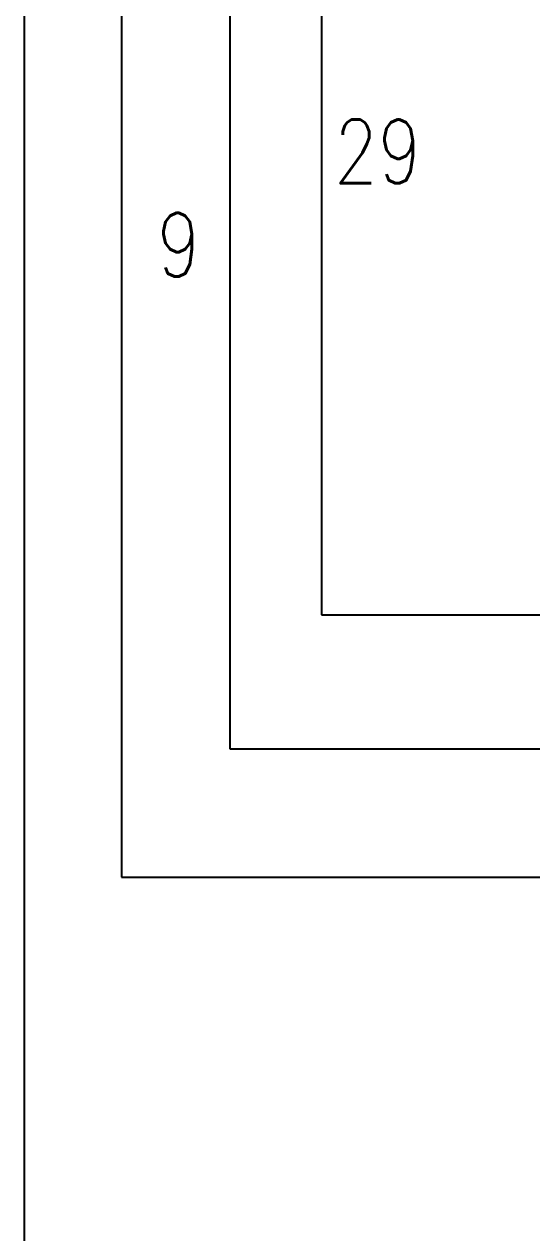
# Model space of a CAD drawing. Header units: inches. Extents: x 15 to 148, y 10 to 111.
# Drawn here: x 126.91 to 128.403, y 101.461 to 105.016 of the extents above; entities that cross this region are included whole.
import ezdxf
from ezdxf.enums import TextEntityAlignment as Align

# ---------------------------------------------------------------- set-up
doc = ezdxf.new("R2010")
doc.units = ezdxf.units.IN
doc.header["$MEASUREMENT"] = 0
doc.layers.add('BLK_12AWG', color=7, linetype='Continuous')
doc.layers.add('WIRENO', color=5, linetype='Continuous', true_color=0x0000ff)
doc.styles.add('WD', font='romans.shx')

# ---------------------------------------------------------------- blocks, each defined once
blk = doc.blocks.new('WD_WNH')
at = {"linetype": 'Continuous', "style": 'WD', "width": 0.8}
blk.add_attdef('WIRENO', text='', height=0.125, dxfattribs=at).set_placement((0, 0.0625), align=Align.CENTER)
at = {"style": 'WD', "flags": 1}
for tag, p in [('W01USER', (0, 0.0781)), ('W02USER', (0, 0.0703)), ('W03USER', (0, 0.0625)), ('W04USER', (0, 0.0547)), ('W05USER', (0, 0.0469)), ('W06USER', (0, 0.0391)), ('W07USER', (0, 0.0312)), ('W08USER', (0, 0.0234)), ('W09USER', (0, 0.0156)), ('W10USER', (0, 0.0078))]:
    blk.add_attdef(tag, text='', height=0.005, dxfattribs=at).set_placement(p, align=Align.CENTER)

msp = doc.modelspace()

# ---------------------------------------------------------------- linework, layer by layer
at = {"color": 7, "linetype": 'Continuous'}
msp.add_line((126.9102, 110.7588), (126.9102, 94.5738), dxfattribs=at)
at = {"layer": 'BLK_12AWG'}
for p, q in [((127.1963, 107.2306), (127.1963, 102.5067)), ((127.5156, 106.3171), (127.5156, 102.8845)), ((127.7844, 106.1097), (127.7844, 103.2791)), ((127.7844, 103.2791), (128.9773, 103.2791)), ((127.5156, 102.8845), (128.9773, 102.8845)), ((127.1963, 102.5067), (128.9773, 102.5067))]:
    msp.add_line(p, q, dxfattribs=at)

# ---------------------------------------------------------------- block references
at = {"layer": 'WIRENO'}
ref = msp.add_blockref('WD_WNH', (127.5753, 104.4546), dxfattribs=dict(at, xscale=1.5, yscale=1.5, zscale=1.5))
ref.add_attrib('WIRENO', '29', dxfattribs={"linetype": 'Continuous', "height": 0.1875, "style": 'WD', "width": 0.8}).set_placement((127.9503, 104.5483), align=Align.CENTER)
ref = msp.add_blockref('WD_WNH', (126.9899, 104.1799), dxfattribs=dict(at, xscale=1.5, yscale=1.5, zscale=1.5))
ref.add_attrib('WIRENO', '9', dxfattribs={"linetype": 'Continuous', "height": 0.1875, "style": 'WD', "width": 0.8}).set_placement((127.3649, 104.2737), align=Align.CENTER)

doc.saveas('drawing.dxf')
